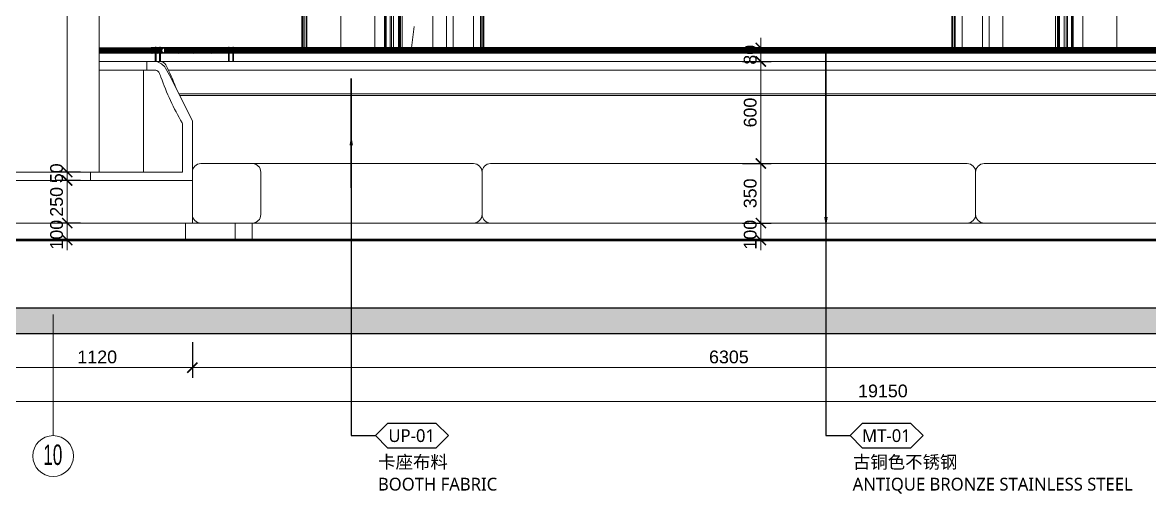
# Model space of a CAD drawing. Header units: millimetres. Extents: x 6321 to 120763, y -355 to 15211.
# Drawn here: x 105533 to 112154, y -225 to 2550 of the extents above; entities that cross this region are included whole.
import ezdxf
from ezdxf import colors
from ezdxf.entities.mleader import LeaderData, LeaderLine
from ezdxf.enums import TextEntityAlignment as Align
from ezdxf.math import Vec2, Vec3
from ezdxf.xclip import XClip

# ---------------------------------------------------------------- set-up
doc = ezdxf.new("R2010")
doc.units = ezdxf.units.MM
doc.header["$XCLIPFRAME"] = 0
doc.set_wipeout_variables(frame=1)
doc.linetypes.add('_ACM-G-HIDDEN', pattern=[4.7625, 3.175, -1.5875])
doc.linetypes.add('DOT', pattern=[6.35, 0, -6.35])
for name, color, linetype in [('0 @ 30 (1)', 7, 'Continuous'), ('WALL', 7, 'Continuous'), ('WALL TYPE$0$G-ANNO-NOTE-CH', 7, 'Continuous')]:
    doc.layers.add(name, color=color, linetype=linetype)
for name, color, linetype, lineweight in [('_ACM-A-ANNO-DIMS', 2, 'Continuous', 13), ('_ACM-A-ANNO-DIMS @ 30 (2)', 2, 'Continuous', 13), ('_ACM-A-DETL-THIN', 2, 'Continuous', 9), ('_ACM-A-ELVE-HIDD', 1, '_ACM-G-HIDDEN', 13), ('_ACM-A-ELVE-THIK', 5, 'Continuous', 50)]:
    doc.layers.add(name, color=color, linetype=linetype, lineweight=lineweight)
doc.styles.add('_ACM-G-NOTES', font='arial.ttf')
doc.styles.add('Arial', font='ARIALUNI.ttf')
doc.styles.add('WALL TYPE$0$Aecom Chinese', font='Microsoft YaHei.ttf')
doc.dimstyles.new('Aec-Arch-M-注释性', dxfattribs={"dimscale": 2, "dimtxt": 2.5, "dimasz": 2, "dimexe": 2, "dimexo": 2, "dimgap": 0.8, "dimtad": 1, "dimdec": 0, "dimrnd": 5, "dimzin": 3, "dimdsep": 46, "dimtxsty": 'Arial', "dimblk": 'WALL TYPE$0$_ArchTick', "dimcen": 2.5, "dimdle": 2, "dimclrd": 256, "dimclrt": 256, "dimazin": 2, "dimtfac": 0.75, "dimtdec": 0, "dimtix": 1, "dimtmove": 2, "dimatfit": 2, "dimfxl": 5, "dimfxlon": 1, "dimtolj": 1, "dimtzin": 0, "dimlwd": -1, "dimarcsym": 0})

# ---------------------------------------------------------------- blocks, each defined once
blk = doc.blocks.new('*U133')
at = {"layer": '_ACM-A-DETL-THIN'}
for points in [[(0, 3284.6), (1390, 3284.6), (1390, 460), (0, 460)], [(30, 3254.6), (1360, 3254.6), (1360, 490), (30, 490)]]:
    blk.add_lwpolyline(points, close=True, dxfattribs=at)
at = {"layer": '_ACM-A-DETL-THIN', "color": 8}
for points in [[(2.7, 3282), (1387.3, 3282), (1387.3, 462.7), (2.7, 462.7)], [(3.3, 3281.3), (1386.7, 3281.3), (1386.7, 463.3), (3.3, 463.3)], [(14.7, 3270), (1375.3, 3270), (1375.3, 474.7), (14.7, 474.7)], [(15.3, 3269.3), (1374.7, 3269.3), (1374.7, 475.3), (15.3, 475.3)], [(22.7, 3262), (1367.3, 3262), (1367.3, 482.7), (22.7, 482.7)], [(23.3, 3261.3), (1366.7, 3261.3), (1366.7, 483.3), (23.3, 483.3)], [(26.7, 3258), (1363.3, 3258), (1363.3, 486.7), (26.7, 486.7)]]:
    blk.add_lwpolyline(points, close=True, dxfattribs=at)
blk = doc.blocks.new('海龙_1210102983')
at = {"layer": '_ACM-A-DETL-THIN', "color": 8}
for points in [[(10, -77.1), (10, 0), (-10, 0), (-10, -77.1)], [(-10, -122.9), (-10, -200), (10, -200), (10, -122.9)]]:
    blk.add_lwpolyline(points, dxfattribs=at)
blk.add_circle((0, -100), 25, dxfattribs=at)
blk = doc.blocks.new('海龙_1211084661')
at = {"layer": '_ACM-A-DETL-THIN', "color": 8}
for p, q in [((-1620, -1577.3), (-1660, -1617.3)), ((-1500, -1577.3), (-1460, -1617.3)), ((1370, -1577.3), (1330, -1617.3)), ((1490, -1577.3), (1530, -1617.3)), ((-1620, -1677.3), (-1660, -1637.3)), ((-1500, -1677.3), (-1460, -1637.3)), ((1370, -1677.3), (1330, -1637.3)), ((1490, -1677.3), (1530, -1637.3)), ((-1620, -2544.6), (-1660, -2584.6)), ((-1500, -2544.6), (-1460, -2584.6)), ((1370, -2544.6), (1330, -2584.6)), ((1490, -2544.6), (1530, -2584.6))]:
    blk.add_line(p, q, dxfattribs=at)
at = {"layer": '_ACM-A-DETL-THIN'}
blk.add_line((-2100, -2634.6), (2100, -2634.6), dxfattribs=at)
for points in [[(-2080, -2584.6), (-2080, -600, -0.414214), (-1480, 0), (1480, 0, -0.414214), (2080, -600), (2080, -2584.6)], [(-1920, -2584.6), (-1920, -600, -0.414214), (-1480, -160), (1480, -160, -0.414214), (1920, -600), (1920, -2584.6)], [(1610, -2584.6), (1610, -670, 0.414214), (1280, -340), (-1410, -340, 0.414214), (-1740, -670), (-1740, -2584.6)], [(1530, -2584.6), (1530, -670, 0.414214), (1280, -420), (-1410, -420, 0.414214), (-1660, -670), (-1660, -2584.6)], [(2080, -2704.6), (2100, -2634.6), (2110, -2634.6, 0.414214), (2130, -2614.6), (2130, -2604.6, 0.414214), (2110, -2584.6), (-2110, -2584.6, 0.414214), (-2130, -2604.6), (-2130, -2614.6, 0.414214), (-2110, -2634.6), (-2100, -2634.6), (-2080, -2704.6), (2080, -2704.6)]]:
    blk.add_lwpolyline(points, format="xyb", dxfattribs=at)
at = {"layer": '_ACM-A-DETL-THIN', "color": 8}
for points in [[(-2023, -2584.6), (-2023, -600, -0.414214), (-1480, -57), (1480, -57, -0.414214), (2023, -600), (2023, -2584.6)], [(-2018.2, -2584.6), (-2018.2, -600, -0.414214), (-1480, -61.8), (1480, -61.8, -0.414214), (2018.2, -600), (2018.2, -2584.6)], [(-2013.5, -2584.6), (-2013.5, -600, -0.414214), (-1480, -66.5), (1480, -66.5, -0.414214), (2013.5, -600), (2013.5, -2584.6)], [(-1989.6, -2584.6), (-1989.6, -600, -0.414214), (-1480, -90.4), (1480, -90.4, -0.414214), (1989.6, -600), (1989.6, -2584.6)], [(-1982.5, -2584.6), (-1982.5, -600, -0.414214), (-1480, -97.5), (1480, -97.5, -0.414214), (1982.5, -600), (1982.5, -2584.6)], [(-1970.2, -2584.6), (-1970.2, -600, -0.414214), (-1480, -109.8), (1480, -109.8, -0.414214), (1970.2, -600), (1970.2, -2584.6)], [(-1941.9, -2584.6), (-1941.9, -600, -0.414214), (-1480, -138.1), (1480, -138.1, -0.414214), (1941.9, -600), (1941.9, -2584.6)], [(-1936, -2584.6), (-1936, -600, -0.414214), (-1480, -144), (1480, -144, -0.414214), (1936, -600), (1936, -2584.6)], [(-1933.6, -2584.6), (-1933.6, -600, -0.414214), (-1480, -146.4), (1480, -146.4, -0.414214), (1933.6, -600), (1933.6, -2584.6)], [(-1930, -2584.6), (-1930, -600, -0.414214), (-1480, -150), (1480, -150, -0.414214), (1930, -600), (1930, -2584.6)], [(-586.7, -460), (-1410, -460, 0.137098), (-1518.8, -490.5), (-1429.3, -580), (-586.7, -580)], [(456.7, -460), (1280, -460, -0.137098), (1388.8, -490.5), (1299.3, -580), (456.7, -580)], [(-1500, -1577.3), (-1500, -670, -0.049131), (-1498.2, -652.5), (-1589.5, -561.2, 0.137098), (-1620, -670), (-1620, -1577.3)], [(1370, -1577.3), (1370, -670, 0.049131), (1368.2, -652.5), (1459.5, -561.2, -0.137098), (1490, -670), (1490, -1577.3)], [(1325, -2584.6), (1325, -670, 0.414214), (1280, -625), (-1410, -625, 0.414214), (-1455, -670), (-1455, -2584.6)], [(-1445.1, -2584.6), (-1445.1, -670, -0.414214), (-1410, -634.9), (1280, -634.9, -0.414214), (1315.1, -670), (1315.1, -2584.6)]]:
    blk.add_lwpolyline(points, format="xyb", dxfattribs=at)
for points in [[(-586.7, -460), (-546.7, -420)], [(-586.7, -460), (-586.7, -580)], [(-486.7, -460), (-526.7, -420)], [(356.7, -460), (396.7, -420)], [(456.7, -460), (416.7, -420)], [(456.7, -460), (456.7, -580)], [(-1451.7, -642.5), (-1593.7, -500.5)], [(-1589.5, -561.2), (-1593.7, -500.5)], [(-1437.5, -628.3), (-1579.5, -486.3)], [(-1518.8, -490.5), (-1579.5, -486.3)], [(1307.5, -628.3), (1449.5, -486.3)], [(1321.7, -642.5), (1463.7, -500.5)], [(1388.8, -490.5), (1449.5, -486.3)], [(1459.5, -561.2), (1463.7, -500.5)], [(-1429.3, -580), (-1437.5, -628.3)], [(-586.7, -580), (-546.7, -620)], [(-486.7, -580), (-526.7, -620)], [(356.7, -580), (396.7, -620)], [(456.7, -580), (416.7, -620)], [(1299.3, -580), (1307.5, -628.3)], [(-1498.2, -652.5), (-1451.7, -642.5)], [(1368.2, -652.5), (1321.7, -642.5)], [(-1500, -1577.3), (-1620, -1577.3)], [(1370, -1577.3), (1490, -1577.3)]]:
    blk.add_lwpolyline(points, dxfattribs=at)
for points in [[(-486.7, -460), (356.7, -460), (356.7, -580), (-486.7, -580)], [(-1620, -1677.3), (-1500, -1677.3), (-1500, -2544.6), (-1620, -2544.6)], [(1490, -1677.3), (1370, -1677.3), (1370, -2544.6), (1490, -2544.6)]]:
    blk.add_lwpolyline(points, close=True, dxfattribs=at)
at = {"layer": '_ACM-A-DETL-THIN'}
blk.add_lwpolyline([(1310.1, -2584.6), (1330, -2584.6), (1330, -670, 0.414214), (1280, -620), (-1410, -620, 0.414214), (-1460, -670), (-1460, -2584.6), (-1440.1, -2584.6), (-1440.1, -670, -0.414214), (-1410, -639.9), (1280, -639.9, -0.414214), (1310.1, -670)], format="xyb", close=True, dxfattribs=at)
at = {"layer": '_ACM-A-ELVE-HIDD', "ltscale": 40}
blk.add_lwpolyline([(-1920, -2584.6), (-1661.8, -575.2), (1806.5, -305)], dxfattribs=at)
at = {"layer": '_ACM-A-DETL-THIN'}
for p in [(-536.7, -420), (406.7, -420)]:
    blk.add_blockref('海龙_1210102983', p, dxfattribs=at)
at = {"layer": '_ACM-A-DETL-THIN', "rotation": 90}
blk.add_blockref('海龙_1210102983', (-1660, -1627.3), dxfattribs=at)
at = {"layer": '_ACM-A-DETL-THIN', "xscale": -1, "rotation": 270}
blk.add_blockref('海龙_1210102983', (1530, -1627.3), dxfattribs=at)
blk = doc.blocks.new('*U132')
h = blk.add_hatch(color=250)
h.dxf.hatch_style = 1
h.paths.add_polyline_path([(-17621.6, -50), (-17621.6, 100), (-37561.6, 100), (-37561.6, -50)])
blk.add_lwpolyline([(-17621.6, -50), (-17621.6, 100), (-37561.6, 100), (-37561.6, -50)], close=True)
blk = doc.blocks.new('海龙_1211083971')
at = {"layer": '_ACM-A-DETL-THIN'}
for points in [[(-633.9, 0), (-633.9, -16.2)], [(206.1, 0), (206.1, -16.2)], [(-607.9, -76.1), (-608.1, -66.9)], [(180.2, -76.1), (180.4, -66.9)], [(-548.3, -161.5), (-549.6, -159.2), (-556.1, -159.2)], [(120.6, -161.5), (121.9, -159.2), (128.3, -159.2)], [(-527.6, -246.9), (-527.6, -233.1)], [(99.8, -246.9), (99.8, -233.1)], [(-463.9, -3400), (-463.9, -3350), (-513.9, -3350), (-513.9, -265.4), (-521.1, -265.4)], [(86.1, -265.4), (-513.9, -265.4)], [(36.1, -3400), (36.1, -3350), (86.1, -3350), (86.1, -265.4), (93.3, -265.4)], [(-493.9, -3750), (-493.9, -3650), (-533.9, -3650), (-533.9, -3400), (633.9, -3400), (633.9, -3650), (593.9, -3650), (593.9, -3750)]]:
    blk.add_lwpolyline(points, dxfattribs=at)
at = {"layer": '_ACM-A-DETL-THIN', "color": 8}
for points in [[(206.1, -16.2), (-633.9, -16.2)], [(180.4, -66.9), (-608.1, -66.9)], [(180.2, -76.1), (-607.9, -76.1)], [(121.9, -159.2), (-549.6, -159.2)], [(120.6, -161.5), (-548.3, -161.5)], [(115.4, -180), (-543.1, -180)], [(114.1, -182.3), (-541.8, -182.3)], [(99.8, -233.1), (-527.6, -233.1)], [(99.8, -246.9), (-527.6, -246.9)], [(36.1, -3350), (-463.9, -3350)], [(593.9, -3650), (-493.9, -3650)]]:
    blk.add_lwpolyline(points, dxfattribs=at)
at = {"layer": '_ACM-A-DETL-THIN'}
for points in [[(-541.8, -182.3), (-543.1, -180, 3.820271)], [(114.1, -182.3), (115.4, -180, -3.820271)]]:
    blk.add_lwpolyline(points, format="xyb", dxfattribs=at)
for points in [[(-620.7, -43.8), (-620.7, -42), (-620.7, -40.1), (-621.1, -34.7), (-621.8, -31.2), (-622.7, -27.9), (-623.9, -24.9), (-625.4, -22.3), (-627.9, -19.1), (-629.8, -17.6), (-631.8, -16.6), (-632.8, -16.3), (-633.9, -16.2)], [(-608.1, -66.9), (-609.1, -66.8), (-611.1, -66.2), (-613.8, -64.3), (-615.9, -61.8), (-618.3, -57.3), (-620.1, -50.9), (-620.6, -47.4), (-620.7, -43.8)], [(180.4, -66.9), (181.4, -66.8), (183.3, -66.2), (186, -64.3), (188.1, -61.8), (190.6, -57.3), (192.4, -50.9), (192.8, -47.4), (193, -43.8)], [(193, -43.8), (192.9, -42), (192.9, -40.1), (193.4, -34.7), (194, -31.2), (195, -27.9), (196.2, -24.9), (197.7, -22.3), (200.2, -19.1), (202.1, -17.6), (204.1, -16.6), (205.1, -16.3), (206.1, -16.2)], [(-556.1, -159.2), (-564.3, -124.6), (-570.9, -109.8), (-590.9, -84.5), (-597.6, -80.1), (-607.9, -76.1)], [(128.3, -159.2), (136.6, -124.6), (143.2, -109.8), (163.2, -84.5), (169.8, -80.1), (180.2, -76.1)], [(-543.1, -180), (-543.9, -180.2), (-544.6, -180.2), (-545.3, -180), (-546, -179.7), (-546.7, -179.2), (-547.4, -178.6), (-548.6, -176.9), (-549.5, -174.8), (-550, -172.4), (-550.3, -169.8), (-550.1, -167.2), (-549.9, -165.9), (-549.3, -163.5), (-548.3, -161.5)], [(-527.6, -233.1), (-529.5, -233.1), (-531.4, -232.8), (-535.2, -231), (-538.6, -227.8), (-540.1, -225.7), (-542.8, -220.6), (-543.8, -217.7), (-544.7, -214.6), (-545.3, -211.4), (-545.8, -208.1), (-546, -204.6), (-545.9, -197.7), (-545.5, -194.3), (-544.8, -191.1), (-544, -188), (-543, -185), (-541.8, -182.3)], [(99.8, -233.1), (101.8, -233.1), (103.7, -232.8), (107.4, -231), (110.8, -227.8), (112.4, -225.7), (115, -220.6), (116.1, -217.7), (116.9, -214.6), (117.6, -211.4), (118.1, -208.1), (118.3, -204.6), (118.1, -197.7), (117.7, -194.3), (117.1, -191.1), (116.3, -188), (115.3, -185), (114.1, -182.3)], [(115.4, -180), (116.1, -180.2), (116.9, -180.2), (117.6, -180), (118.3, -179.7), (119, -179.2), (119.7, -178.6), (120.8, -176.9), (121.7, -174.8), (122.3, -172.4), (122.5, -169.8), (122.4, -167.2), (122.2, -165.9), (121.5, -163.5), (120.6, -161.5)], [(-521.1, -265.4), (-521.7, -258.8), (-522.3, -255.9), (-523.5, -252.7), (-525.5, -249.2), (-527.6, -246.9)], [(93.3, -265.4), (93.9, -258.8), (94.6, -255.9), (95.8, -252.7), (97.7, -249.2), (99.8, -246.9)]]:
    blk.add_spline(points, degree=3, dxfattribs=at)
blk = doc.blocks.new('K_1208064946')
at = {"layer": '_ACM-A-DETL-THIN'}
for points in [[(-32.5, 0), (39.5, 0)], [(39.5, -30), (-32.5, -30)]]:
    blk.add_lwpolyline(points, dxfattribs=at)
blk.add_arc((-32.5, -15), 15, 90, 270, dxfattribs=at)
blk.add_ellipse((39.5, -15), major_axis=(0, 15), ratio=0.535508, dxfattribs=at)
blk = doc.blocks.new('K_1208065106')
at = {"color": 250}
for p, q in [((3460, 0), (-3460, 0)), ((-3396, -15), (-3475, -15)), ((-3396, -15), (-3475, -15)), ((-3395.8, -11.1), (-3474.5, -11.1)), ((-3395.8, -18.9), (-3474.5, -18.9)), ((-3395, -7.5), (-3473, -7.5)), ((-3395, -22.5), (-3473, -22.5)), ((-3393.7, -4.4), (-3470.6, -4.4)), ((-3393.7, -25.6), (-3470.6, -25.6)), ((-3392, -2), (-3467.5, -2)), ((-3392, -28), (-3467.5, -28)), ((-3390.1, -0.5), (-3463.9, -0.5)), ((-3390.1, -29.5), (-3463.9, -29.5)), ((3460, -30), (-3460, -30)), ((3385.9, -0.5), (-3385.9, -0.5)), ((3385.9, -29.5), (-3385.9, -29.5)), ((3384, -2), (-3384, -2)), ((3384, -28), (-3384, -28)), ((3382.3, -4.4), (-3382.3, -4.4)), ((3382.3, -25.6), (-3382.3, -25.6)), ((3381, -7.5), (-3381, -7.5)), ((3381, -22.5), (-3381, -22.5)), ((3380.2, -11.1), (-3380.2, -11.1)), ((3380.2, -18.9), (-3380.2, -18.9)), ((3380, -15), (-3380, -15)), ((3380, -15), (-3380, -15))]:
    blk.add_line(p, q, dxfattribs=at)
blk = doc.blocks.new('*U137')
at = {"color": 250}
for p, q in [((0, 5), (0, 0)), ((5.2, 5), (5.2, 0)), ((10, 5), (10, 0)), ((14.1, 5), (14.1, 0)), ((17.3, 5), (17.3, 0)), ((19.3, 5), (19.3, 0)), ((20, 5), (20, 0))]:
    blk.add_line(p, q, dxfattribs=at)
blk = doc.blocks.new('K_1208061873')
at = {"color": 8, "linetype": 'DOT', "ltscale": 1000}
blk.add_wipeout([(-2.5, -40), (2.5, -40), (2.5, -125), (-2.5, -125)], dxfattribs=at)
blk.add_lwpolyline([(-2.5, -40), (2.5, -40), (2.5, -125), (-2.5, -125)], close=True)
at = {"layer": '_ACM-A-DETL-THIN', "xscale": -1, "rotation": 270}
blk.add_blockref('*U137', (-2.5, -60), dxfattribs=at)
blk = doc.blocks.new('K_1208061974')
blk.add_blockref('K_1208061873', (-2.5, 125))
blk.add_blockref('K_1208061873', (-27.5, 125))
blk = doc.blocks.new('海龙_1211084433')
at = {"color": 250}
for p, q in [((-3405.6, -2624.4), (-3700, -2624.4)), ((-3408, -2627.5), (-3700, -2627.5)), ((-3409.5, -2631.1), (-3700, -2631.1)), ((-3410, -2635), (-3700, -2635)), ((-3410, -2635), (-3700, -2635)), ((-3409.5, -2638.9), (-3700, -2638.9)), ((-3408, -2642.5), (-3700, -2642.5)), ((-3405.6, -2645.6), (-3700, -2645.6))]:
    blk.add_line(p, q, dxfattribs=at)
at = {"color": 8}
for points in [[(-3323, -2620), (3323, -2620)], [(3323, -2650), (-3323, -2650)]]:
    blk.add_lwpolyline(points, dxfattribs=at)
at = {"color": 250}
blk.add_lwpolyline([(-2940, -2620), (-2940, -2650)], dxfattribs=at)
at = {"color": 8}
for centre in [(-3392.3, -2635), (-3384.3, -2635), (-3371.6, -2635), (-3355, -2635), (-3335.8, -2635)]:
    blk.add_arc(centre, 15, 90, 270, dxfattribs=at)
at = {"color": 250}
for centre in [(-3236.1, -2635), (-3145, -2635), (-3038.9, -2635)]:
    blk.add_arc(centre, 15, 90, 270, dxfattribs=at)
at = {"layer": '_ACM-A-DETL-THIN', "color": 8}
blk.add_line((-2750, -3600), (-2750, -3350), dxfattribs=at)
for points in [[(-3420, -2700), (-3700, -2700)], [(-3440, -2750), (-3700, -2750)], [(3293, -2750), (-3293, -2750)], [(3231.5, -2890.3), (-3231.5, -2890.3)], [(3226.6, -2900.3), (-3226.6, -2900.3)], [(-3440, -3350), (-3700, -3350)], [(-2900, -3650), (-2900, -3750)], [(-2800, -3650), (-2800, -3750)]]:
    blk.add_lwpolyline(points, dxfattribs=at)
at = {"layer": '_ACM-A-DETL-THIN'}
blk.add_lwpolyline([(-3440, -3350), (-3440, -2750), (-3374.8, -2750, -0.248711), (-3350.1, -2762.4, -0.04893), (-3336.6, -2791.5, 0.048269), (-3211.9, -3060.7, -0.116267), (-3210.5, -3066.7), (-3210.5, -3350)], format="xyb", close=True, dxfattribs=at)
for points in [[(-3152.3, -3050), (-3251.8, -2849.5)], [(-3152.3, -3050), (-3152.3, -3400)], [(3152.3, -3650), (-3152.3, -3650)]]:
    blk.add_lwpolyline(points, dxfattribs=at)
at = {"layer": '_ACM-A-DETL-THIN', "color": 8}
for points in [[(-3102.3, -3650), (-1500, -3650, 0.414214), (-1450, -3600), (-1450, -3350, 0.414214), (-1500, -3300), (-3102.3, -3300, 0.414214), (-3152.3, -3350), (-3152.3, -3600, 0.414214)], [(1400, -3650), (-1400, -3650, -0.414214), (-1450, -3600), (-1450, -3350, -0.414214), (-1400, -3300), (1400, -3300, -0.414214), (1450, -3350), (1450, -3600, -0.414214)], [(3102.3, -3650), (1500, -3650, -0.414214), (1450, -3600), (1450, -3350, -0.414214), (1500, -3300), (3102.3, -3300, -0.414214), (3152.3, -3350), (3152.3, -3600, -0.414214)]]:
    blk.add_lwpolyline(points, format="xyb", close=True, dxfattribs=at)
for centre, start, end in [((-2800, -3350), 0, 90), ((-2800, -3600), 270, 0)]:
    blk.add_arc(centre, 50, start, end, dxfattribs=at)
for name, p in [('海龙_1211083971', (-3786.1, 0)), ('K_1208064946', (-3362.5, -2620)), ('K_1208065106', (65, -2620))]:
    blk.add_blockref(name, p)
at = {"layer": '_ACM-A-DETL-THIN'}
for p in [(-3340.3, -2700), (-2910, -2700)]:
    blk.add_blockref('K_1208061974', p, dxfattribs=at)
at = {"color": 8}
for p, q in [((-3700, -2620), (-3395, -2620)), ((-3395, -2650), (-3700, -2650))]:
    blk.add_line(p, q, dxfattribs=at)
at = {"color": 250}
for p, q in [((-3398.9, -2620.5), (-3700, -2620.5)), ((-3402.5, -2622), (-3700, -2622)), ((-3402.5, -2648), (-3700, -2648)), ((-3398.9, -2649.5), (-3700, -2649.5))]:
    blk.add_line(p, q, dxfattribs=at)
at = {"layer": '_ACM-A-DETL-THIN'}
for points in [[(-3420, -2750), (-3420, -2700), (-3340.3, -2700)], [(3340.3, -2700), (-3340.3, -2700)]]:
    blk.add_lwpolyline(points, dxfattribs=at)
for points in [[(-3365.8, -2700, -0.225725), (-3310.1, -2738.8, -0.02601), (-3251.8, -2849.5, 245.414715)], [(-3308.6, -2719.4, 0.235745), (-3340.3, -2700, 0.465448)], [(-3249.8, -2853.5, 0.037063), (-3308.6, -2719.4)]]:
    blk.add_lwpolyline(points, format="xyb", dxfattribs=at)
blk = doc.blocks.new('WALL TYPE$0$_ArchTick')
at = {"color": 0, "linetype": 'ByBlock', "const_width": 0.15}
blk.add_lwpolyline([(-0.5, -0.5), (0.5, 0.5)], dxfattribs=at)
blk = doc.blocks.new('*D254')
at = {"layer": '_ACM-A-ANNO-DIMS', "color": 0, "lineweight": -2, "transparency": 16777216}
for p, q in [((105413.2, 670.7), (105413.2, 460.7)), ((106530.9, 670.7), (106530.9, 460.7))]:
    blk.add_line(p, q, dxfattribs=at)
at = {"layer": '_ACM-A-ANNO-DIMS', "transparency": 16777216}
blk.add_line((105353.2, 520.7), (106590.9, 520.7), dxfattribs=at)
at = {"layer": 'Defpoints', "color": 0, "transparency": 16777216}
for p in [(105413.2, 1530.7), (106530.9, 1530.7), (106530.9, 520.7)]:
    blk.add_point(p, dxfattribs=at)
at = {"layer": '_ACM-A-ANNO-DIMS', "transparency": 16777216, "xscale": 60, "yscale": 60, "zscale": 60, "rotation": 180}
blk.add_blockref('WALL TYPE$0$_ArchTick', (105413.2, 520.7), dxfattribs=at)
at = {"layer": '_ACM-A-ANNO-DIMS', "transparency": 16777216, "xscale": 60, "yscale": 60, "zscale": 60}
blk.add_blockref('WALL TYPE$0$_ArchTick', (106530.9, 520.7), dxfattribs=at)
at = {"layer": '_ACM-A-ANNO-DIMS', "transparency": 16777216, "insert": (105972.1, 583), "char_height": 75, "attachment_point": 5, "style": 'Arial'}
blk.add_mtext('\\A1;1120', dxfattribs=at)
blk = doc.blocks.new('*D255')
at = {"layer": '_ACM-A-ANNO-DIMS', "color": 0, "lineweight": -2, "transparency": 16777216}
for p, q in [((106530.9, 670.7), (106530.9, 460.7)), ((112835.5, 670.7), (112835.5, 460.7))]:
    blk.add_line(p, q, dxfattribs=at)
at = {"layer": '_ACM-A-ANNO-DIMS', "transparency": 16777216}
blk.add_line((106470.9, 520.7), (112895.5, 520.7), dxfattribs=at)
at = {"layer": 'Defpoints', "color": 0, "transparency": 16777216}
for p in [(106530.9, 1530.7), (112835.5, 1530.7), (112835.5, 520.7)]:
    blk.add_point(p, dxfattribs=at)
at = {"layer": '_ACM-A-ANNO-DIMS', "transparency": 16777216, "xscale": 60, "yscale": 60, "zscale": 60, "rotation": 180}
blk.add_blockref('WALL TYPE$0$_ArchTick', (106530.9, 520.7), dxfattribs=at)
at = {"layer": '_ACM-A-ANNO-DIMS', "transparency": 16777216, "xscale": 60, "yscale": 60, "zscale": 60}
blk.add_blockref('WALL TYPE$0$_ArchTick', (112835.5, 520.7), dxfattribs=at)
at = {"layer": '_ACM-A-ANNO-DIMS', "transparency": 16777216, "insert": (109683.2, 583), "char_height": 75, "attachment_point": 5, "style": 'Arial'}
blk.add_mtext('\\A1;6305', dxfattribs=at)
blk = doc.blocks.new('*D264')
at = {"layer": '_ACM-A-ANNO-DIMS', "color": 0, "lineweight": -2, "transparency": 16777216}
for p, q in [((101013.2, 470.7), (101013.2, 260.7)), ((120163.2, 470.7), (120163.2, 260.7))]:
    blk.add_line(p, q, dxfattribs=at)
at = {"layer": '_ACM-A-ANNO-DIMS', "transparency": 16777216}
blk.add_line((120223.2, 320.7), (100953.2, 320.7), dxfattribs=at)
at = {"layer": 'Defpoints', "color": 0, "transparency": 16777216}
for p in [(101013.2, 1530.7), (120163.2, 1530.7), (101013.2, 320.7)]:
    blk.add_point(p, dxfattribs=at)
at = {"layer": '_ACM-A-ANNO-DIMS', "transparency": 16777216, "xscale": 60, "yscale": 60, "zscale": 60, "rotation": 180}
blk.add_blockref('WALL TYPE$0$_ArchTick', (101013.2, 320.7), dxfattribs=at)
at = {"layer": '_ACM-A-ANNO-DIMS', "transparency": 16777216, "xscale": 60, "yscale": 60, "zscale": 60}
blk.add_blockref('WALL TYPE$0$_ArchTick', (120163.2, 320.7), dxfattribs=at)
at = {"layer": '_ACM-A-ANNO-DIMS', "transparency": 16777216, "insert": (110588.2, 383), "char_height": 75, "attachment_point": 5, "style": 'Arial'}
blk.add_mtext('\\A1;19150', dxfattribs=at)
blk = doc.blocks.new('*U92')
for points in [[(0, 4), (0, 10), (0, 18), (0, 26), (0, 27.72)], [(0, 4), (0, 10)]]:
    blk.add_lwpolyline(points)
blk.add_circle((0, 0), 4)
at = {"style": '_ACM-G-NOTES'}
blk.add_attdef('A', text='', height=4, dxfattribs=at).set_placement((-1.79, -1.75), (1.94, -1.75), align=Align.FIT)
blk = doc.blocks.new('*D265')
at = {"layer": '_ACM-A-ANNO-DIMS', "transparency": 16777216}
blk.add_line((105795.6, 1730.7), (105795.6, 1560.7), dxfattribs=at)
at = {"layer": '_ACM-A-ANNO-DIMS', "color": 0, "lineweight": -2, "transparency": 16777216}
for p, q in [((105873.2, 1670.7), (105735.6, 1670.7)), ((105873.2, 1620.7), (105735.6, 1620.7))]:
    blk.add_line(p, q, dxfattribs=at)
at = {"layer": 'Defpoints', "color": 0, "transparency": 16777216}
for p in [(105933.2, 1670.7), (105795.6, 1620.7), (105933.2, 1620.7)]:
    blk.add_point(p, dxfattribs=at)
at = {"layer": '_ACM-A-ANNO-DIMS', "transparency": 16777216, "xscale": 60, "yscale": 60, "zscale": 60}
for p, rotation in [((105795.6, 1670.7), 90), ((105795.6, 1620.7), 270)]:
    blk.add_blockref('WALL TYPE$0$_ArchTick', p, dxfattribs=dict(at, rotation=rotation))
at = {"layer": '_ACM-A-ANNO-DIMS', "transparency": 16777216, "insert": (105733.3, 1663.5), "char_height": 75, "attachment_point": 5, "rotation": 90, "style": 'Arial'}
blk.add_mtext('\\A1;50', dxfattribs=at)
blk = doc.blocks.new('*D266')
at = {"layer": '_ACM-A-ANNO-DIMS', "transparency": 16777216}
blk.add_line((105795.6, 1680.7), (105795.6, 1310.7), dxfattribs=at)
at = {"layer": '_ACM-A-ANNO-DIMS', "color": 0, "lineweight": -2, "transparency": 16777216}
for p, q in [((105873.2, 1620.7), (105735.6, 1620.7)), ((105873.2, 1370.7), (105735.6, 1370.7))]:
    blk.add_line(p, q, dxfattribs=at)
at = {"layer": 'Defpoints', "color": 0, "transparency": 16777216}
for p in [(105933.2, 1620.7), (105795.6, 1370.7), (105933.2, 1370.7)]:
    blk.add_point(p, dxfattribs=at)
at = {"layer": '_ACM-A-ANNO-DIMS', "transparency": 16777216, "xscale": 60, "yscale": 60, "zscale": 60}
for p, rotation in [((105795.6, 1620.7), 90), ((105795.6, 1370.7), 270)]:
    blk.add_blockref('WALL TYPE$0$_ArchTick', p, dxfattribs=dict(at, rotation=rotation))
at = {"layer": '_ACM-A-ANNO-DIMS', "transparency": 16777216, "insert": (105733.3, 1495.7), "char_height": 75, "attachment_point": 5, "rotation": 90, "style": 'Arial'}
blk.add_mtext('\\A1;250', dxfattribs=at)
blk = doc.blocks.new('*D267')
at = {"layer": '_ACM-A-ANNO-DIMS', "transparency": 16777216}
blk.add_line((105795.6, 1430.7), (105795.6, 1210.7), dxfattribs=at)
at = {"layer": '_ACM-A-ANNO-DIMS', "color": 0, "lineweight": -2, "transparency": 16777216}
for p, q in [((105873.2, 1370.7), (105735.6, 1370.7)), ((105873.2, 1270.7), (105735.6, 1270.7))]:
    blk.add_line(p, q, dxfattribs=at)
at = {"layer": 'Defpoints', "color": 0, "transparency": 16777216}
for p in [(105933.2, 1370.7), (105795.6, 1270.7), (105933.2, 1270.7)]:
    blk.add_point(p, dxfattribs=at)
at = {"layer": '_ACM-A-ANNO-DIMS', "transparency": 16777216, "xscale": 60, "yscale": 60, "zscale": 60}
for p, rotation in [((105795.6, 1370.7), 90), ((105795.6, 1270.7), 270)]:
    blk.add_blockref('WALL TYPE$0$_ArchTick', p, dxfattribs=dict(at, rotation=rotation))
at = {"layer": '_ACM-A-ANNO-DIMS', "transparency": 16777216, "insert": (105733.3, 1302.4), "char_height": 75, "attachment_point": 5, "rotation": 90, "style": 'Arial'}
blk.add_mtext('\\A1;100', dxfattribs=at)
blk = doc.blocks.new('*D268')
at = {"layer": '_ACM-A-ANNO-DIMS', "transparency": 16777216}
blk.add_line((105795.6, 4815.4), (105795.6, 1610.7), dxfattribs=at)
at = {"layer": '_ACM-A-ANNO-DIMS', "color": 0, "lineweight": -2, "transparency": 16777216}
for p, q in [((105873.2, 4755.4), (105735.6, 4755.4)), ((105873.2, 1670.7), (105735.6, 1670.7))]:
    blk.add_line(p, q, dxfattribs=at)
at = {"layer": 'Defpoints', "color": 0, "transparency": 16777216}
for p in [(105933.2, 4755.4), (105795.6, 1670.7), (105933.2, 1670.7)]:
    blk.add_point(p, dxfattribs=at)
at = {"layer": '_ACM-A-ANNO-DIMS', "transparency": 16777216, "xscale": 60, "yscale": 60, "zscale": 60}
for p, rotation in [((105795.6, 4755.4), 90), ((105795.6, 1670.7), 270)]:
    blk.add_blockref('WALL TYPE$0$_ArchTick', p, dxfattribs=dict(at, rotation=rotation))
at = {"layer": '_ACM-A-ANNO-DIMS', "transparency": 16777216, "insert": (105733.3, 3213), "char_height": 75, "attachment_point": 5, "rotation": 90, "style": 'Arial'}
blk.add_mtext('\\A1;3085', dxfattribs=at)
blk = doc.blocks.new('*D270')
at = {"layer": '_ACM-A-ANNO-DIMS', "transparency": 16777216}
for p, q in [((109871.2, 2400.7), (109871.2, 2460.7)), ((109871.2, 2400.7), (109871.2, 2320.7)), ((109871.2, 2320.7), (109871.2, 2260.7))]:
    blk.add_line(p, q, dxfattribs=at)
at = {"layer": '_ACM-A-ANNO-DIMS', "color": 0, "lineweight": -2, "transparency": 16777216}
for p, q in [((109762.7, 2400.7), (109931.2, 2400.7)), ((109762.7, 2320.7), (109931.2, 2320.7))]:
    blk.add_line(p, q, dxfattribs=at)
at = {"layer": 'Defpoints', "color": 0, "transparency": 16777216}
for p in [(109702.7, 2400.7), (109702.7, 2320.7), (109871.2, 2320.7)]:
    blk.add_point(p, dxfattribs=at)
at = {"layer": '_ACM-A-ANNO-DIMS', "transparency": 16777216, "xscale": 60, "yscale": 60, "zscale": 60}
for p, rotation in [((109871.2, 2400.7), 270), ((109871.2, 2320.7), 90)]:
    blk.add_blockref('WALL TYPE$0$_ArchTick', p, dxfattribs=dict(at, rotation=rotation))
at = {"layer": '_ACM-A-ANNO-DIMS', "transparency": 16777216, "insert": (109808.8, 2360.7), "char_height": 75, "attachment_point": 5, "rotation": 90, "style": 'Arial'}
blk.add_mtext('\\A1;80', dxfattribs=at)
blk = doc.blocks.new('*D271')
at = {"layer": '_ACM-A-ANNO-DIMS', "color": 0, "lineweight": -2, "transparency": 16777216}
for p, q in [((109762.7, 2320.7), (109931.2, 2320.7)), ((109762.7, 1720.7), (109931.2, 1720.7))]:
    blk.add_line(p, q, dxfattribs=at)
at = {"layer": '_ACM-A-ANNO-DIMS', "transparency": 16777216}
blk.add_line((109871.2, 2380.7), (109871.2, 1660.7), dxfattribs=at)
at = {"layer": 'Defpoints', "color": 0, "transparency": 16777216}
for p in [(109702.7, 2320.7), (109702.7, 1720.7), (109871.2, 1720.7)]:
    blk.add_point(p, dxfattribs=at)
at = {"layer": '_ACM-A-ANNO-DIMS', "transparency": 16777216, "xscale": 60, "yscale": 60, "zscale": 60}
for p, rotation in [((109871.2, 2320.7), 90), ((109871.2, 1720.7), 270)]:
    blk.add_blockref('WALL TYPE$0$_ArchTick', p, dxfattribs=dict(at, rotation=rotation))
at = {"layer": '_ACM-A-ANNO-DIMS', "transparency": 16777216, "insert": (109808.8, 2020.7), "char_height": 75, "attachment_point": 5, "rotation": 90, "style": 'Arial'}
blk.add_mtext('\\A1;600', dxfattribs=at)
blk = doc.blocks.new('*D272')
at = {"layer": '_ACM-A-ANNO-DIMS', "transparency": 16777216}
blk.add_line((109871.2, 1780.7), (109871.2, 1310.7), dxfattribs=at)
at = {"layer": '_ACM-A-ANNO-DIMS', "color": 0, "lineweight": -2, "transparency": 16777216}
for p, q in [((109762.7, 1720.7), (109931.2, 1720.7)), ((109762.7, 1370.7), (109931.2, 1370.7))]:
    blk.add_line(p, q, dxfattribs=at)
at = {"layer": 'Defpoints', "color": 0, "transparency": 16777216}
for p in [(109702.7, 1720.7), (109702.7, 1370.7), (109871.2, 1370.7)]:
    blk.add_point(p, dxfattribs=at)
at = {"layer": '_ACM-A-ANNO-DIMS', "transparency": 16777216, "xscale": 60, "yscale": 60, "zscale": 60}
for p, rotation in [((109871.2, 1720.7), 90), ((109871.2, 1370.7), 270)]:
    blk.add_blockref('WALL TYPE$0$_ArchTick', p, dxfattribs=dict(at, rotation=rotation))
at = {"layer": '_ACM-A-ANNO-DIMS', "transparency": 16777216, "insert": (109808.8, 1545.7), "char_height": 75, "attachment_point": 5, "rotation": 90, "style": 'Arial'}
blk.add_mtext('\\A1;350', dxfattribs=at)
blk = doc.blocks.new('*D273')
at = {"layer": '_ACM-A-ANNO-DIMS', "transparency": 16777216}
blk.add_line((109871.2, 1430.7), (109871.2, 1210.7), dxfattribs=at)
at = {"layer": '_ACM-A-ANNO-DIMS', "color": 0, "lineweight": -2, "transparency": 16777216}
for p, q in [((109762.7, 1370.7), (109931.2, 1370.7)), ((109762.7, 1270.7), (109931.2, 1270.7))]:
    blk.add_line(p, q, dxfattribs=at)
at = {"layer": 'Defpoints', "color": 0, "transparency": 16777216}
for p in [(109702.7, 1370.7), (109702.7, 1270.7), (109871.2, 1270.7)]:
    blk.add_point(p, dxfattribs=at)
at = {"layer": '_ACM-A-ANNO-DIMS', "transparency": 16777216, "xscale": 60, "yscale": 60, "zscale": 60}
for p, rotation in [((109871.2, 1370.7), 90), ((109871.2, 1270.7), 270)]:
    blk.add_blockref('WALL TYPE$0$_ArchTick', p, dxfattribs=dict(at, rotation=rotation))
at = {"layer": '_ACM-A-ANNO-DIMS', "transparency": 16777216, "insert": (109808.8, 1302.4), "char_height": 75, "attachment_point": 5, "rotation": 90, "style": 'Arial'}
blk.add_mtext('\\A1;100', dxfattribs=at)
blk = doc.blocks.new('WHA12202707')
at = {"transparency": 16777216}
for p, q in [((2.38, 2.38), (0, 0)), ((11.91, 2.38), (2.38, 2.38)), ((11.91, 2.38), (14.29, 0)), ((2.38, -2.38), (0, 0)), ((11.91, -2.38), (14.29, 0)), ((2.38, -2.38), (11.91, -2.38))]:
    blk.add_line(p, q, dxfattribs=at)
at = {"transparency": 16777216, "style": 'WALL TYPE$0$Aecom Chinese'}
blk.add_attdef('英文2', (0.49, -14.58), '', height=2.5, dxfattribs=at)
at = {"layer": 'WALL TYPE$0$G-ANNO-NOTE-CH', "transparency": 16777216, "style": 'WALL TYPE$0$Aecom Chinese'}
blk.add_attdef('编号', text='', height=2.5, dxfattribs=at).set_placement((7.1, 0), align=Align.MIDDLE)
for tag, p in [('中文', (0.54, -5.18)), ('英文', (0.49, -9.51))]:
    blk.add_attdef(tag, text='', height=2.5, dxfattribs=at).set_placement(p, align=Align.MIDDLE_LEFT)

msp = doc.modelspace()

# ---------------------------------------------------------------- linework, layer by layer
at = {"layer": '_ACM-A-DETL-THIN', "color": 8}
for points in [[(107403.2, 4755.4), (107403.2, 2400.7)], [(111963.2, 4755.4), (111963.2, 2400.7)]]:
    msp.add_lwpolyline(points, dxfattribs=at)
at = {"layer": '_ACM-A-ELVE-THIK'}
msp.add_line((120163.2, 1270.7), (100963.2, 1270.7), dxfattribs=at)

# ---------------------------------------------------------------- block references
ref = msp.add_blockref('海龙_1211084661', (109683.2, 4555.4))
XClip(ref).set_block_clipping_path([(-2172.0537475682, -2154.6381845823), (2280, 200)])
at = {"layer": '_ACM-A-ANNO-DIMS', "linetype": 'Continuous', "ltscale": 2}
ref = msp.add_blockref('*U92', (105713.2, 0.7), dxfattribs=dict(at, xscale=-30, yscale=30, zscale=30))
ref.add_attrib('A', '10', dxfattribs={"layer": '0', "height": 120, "style": '_ACM-G-NOTES', "width": 0.600966}).set_placement((105655, -51.7), (105767, -51.7), align=Align.FIT)
at = {"layer": '_ACM-A-DETL-THIN'}
ref = msp.add_blockref('*U133', (105813.2, 1270.7), dxfattribs=at)
XClip(ref).set_block_clipping_path([(170.0000000005, 1130), (1486.2340511405, 3331.5699477337)])
at = {"layer": 'WALL'}
msp.add_blockref('*U132', (137984.8, 770.7), dxfattribs=at)

# ---------------------------------------------------------------- next in the draw order: block references
msp.add_blockref('海龙_1211084433', (109683.2, 5020.7))

# ---------------------------------------------------------------- next in the draw order: dimensions: what is measured, and where the dimension line sits
at = {"layer": '_ACM-A-ANNO-DIMS @ 30 (2)'}
for base, p1, p2, angle, picture, middle in [((105795.6, 1670.7), (105933.2, 4755.4), (105933.2, 1670.7), 90, '*D268', (105733.3, 3213)), ((109871.2, 2320.7), (109702.7, 2400.7), (109702.7, 2320.7), 90, '*D270', (109808.8, 2360.7)), ((109871.2, 1720.7), (109702.7, 2320.7), (109702.7, 1720.7), 90, '*D271', (109808.8, 2020.7)), ((109871.2, 1370.7), (109702.7, 1720.7), (109702.7, 1370.7), 90, '*D272', (109808.8, 1545.7)), ((105795.6, 1370.7), (105933.2, 1620.7), (105933.2, 1370.7), 90, '*D266', (105733.3, 1495.7)), ((106530.9, 520.7), (105413.2, 1530.7), (106530.9, 1530.7), 180, '*D254', (105972.1, 583)), ((112835.5, 520.7), (106530.9, 1530.7), (112835.5, 1530.7), 180, '*D255', (109683.2, 583))]:
    dim = msp.add_linear_dim(base=base, p1=p1, p2=p2, angle=angle, dimstyle='Aec-Arch-M-注释性', override={"dimscale": 30, "dimzin": 8, "dimtix": 1, "dimtofl": 1, "dimtmove": 2, "dimatfit": 2}, dxfattribs=at)
    dim.commit()
    dim.dimension.update_dxf_attribs({"geometry": picture, "text_midpoint": middle})
for base, p1, p2, picture, middle in [((105795.6, 1620.7), (105933.2, 1670.7), (105933.2, 1620.7), '*D265', (105733.3, 1663.5)), ((105795.6, 1270.7), (105933.2, 1370.7), (105933.2, 1270.7), '*D267', (105733.3, 1302.4)), ((109871.2, 1270.7), (109702.7, 1370.7), (109702.7, 1270.7), '*D273', (109808.8, 1302.4))]:
    dim = msp.add_linear_dim(base=base, p1=p1, p2=p2, angle=90, dimstyle='Aec-Arch-M-注释性', override={"dimscale": 30, "dimzin": 8, "dimtix": 1, "dimtofl": 1, "dimtmove": 2, "dimatfit": 2}, dxfattribs=at)
    dim.commit()
    dim.dimension.update_dxf_attribs({"geometry": picture, "text_midpoint": middle, "dimtype": 128})
dim = msp.add_linear_dim(base=(101013.2, 320.7), p1=(120163.2, 1530.7), p2=(101013.2, 1530.7), dimstyle='Aec-Arch-M-注释性', override={"dimscale": 30, "dimzin": 8, "dimtix": 1, "dimtofl": 1, "dimtmove": 2, "dimatfit": 2}, dxfattribs=at)
dim.commit()
dim.dimension.update_dxf_attribs({"geometry": '*D264', "text_midpoint": (110588.2, 383)})

# ---------------------------------------------------------------- next in the draw order: leaders
at = {"layer": '0 @ 30 (1)'}
ml = msp.add_multileader_block('Standard', dxfattribs=at)
ml.set_content('WHA12202707', color=256, scale=30)
ml.set_attribute('编号', 'MT-01', width=0)
ml.set_attribute('中文', '古铜色不锈钢', width=0)
ml.set_attribute('英文', 'ANTIQUE BRONZE STAINLESS STEEL', width=0)
ml.set_attribute('英文2', '', width=0)
ml.set_leader_properties(color=2)
ml.build(insert=Vec2(0, 0))
ml.multileader.update_dxf_attribs({"text_right_attachment_type": 6, "dogleg_length": 0.36, "arrow_head_size": 60, "scale": 30})
ctx = ml.context
ctx.base_point, ctx.scale, ctx.char_height, ctx.arrow_head_size, ctx.landing_gap_size, ctx.plane_origin = Vec3(110395.9, 120.7), 30, 2250, 60, 2.7, Vec3(112862.3, -4014.1)
ctx.right_attachment = 6
notes = []
notes.append((ctx, [(0, (1, 1, 0), (110253.7, 120.7), (1, 0), 142.2, [(2, [(110253.7, 1346.2), (110253.7, 2301.7), (110253.7, 2391.4)], 0, [])])]))
ctx.block.insert = Vec3(110395.9, 120.7)
ml = msp.add_multileader_block('Standard', dxfattribs=at)
ml.set_content('WHA12202707', color=256, scale=30)
ml.set_attribute('编号', 'UP-01', width=0)
ml.set_attribute('中文', '卡座布料', width=0)
ml.set_attribute('英文', 'BOOTH FABRIC', width=0)
ml.set_attribute('英文2', '', width=0)
ml.set_leader_properties(color=2)
ml.build(insert=Vec2(0, 0))
ml.multileader.update_dxf_attribs({"text_right_attachment_type": 6, "dogleg_length": 0.36, "arrow_head_size": 60, "scale": 30})
ctx = ml.context
ctx.base_point, ctx.scale, ctx.char_height, ctx.arrow_head_size, ctx.landing_gap_size, ctx.plane_origin = Vec3(107606.6, 120.7), 30, 2250, 60, 2.7, Vec3(110073, -4014.1)
ctx.right_attachment = 6
notes.append((ctx, [(0, (1, 1, 0), (107464.4, 120.7), (1, 0), 142.2, [(2, [(107464.4, 1888.3), (107464.4, 1577.8), (107464.4, 2220.1)], 0, [])])]))
ctx.block.insert = Vec3(107606.6, 120.7)
for ctx, leaders in notes:
    for number, flags, end, landing, length, lines in leaders:
        leader = LeaderData()
        leader.index, (leader.has_last_leader_line, leader.has_dogleg_vector, leader.attachment_direction) = number, flags
        leader.last_leader_point, leader.dogleg_vector, leader.dogleg_length = Vec3(end), Vec3(landing), length
        for number, points, colour, breaks in lines:
            line = LeaderLine()
            line.index, line.vertices, line.color, line.breaks = number, Vec3.list(points), colors.encode_raw_color(colour), breaks
            leader.lines.append(line)
        ctx.leaders.append(leader)

doc.saveas('drawing.dxf')
